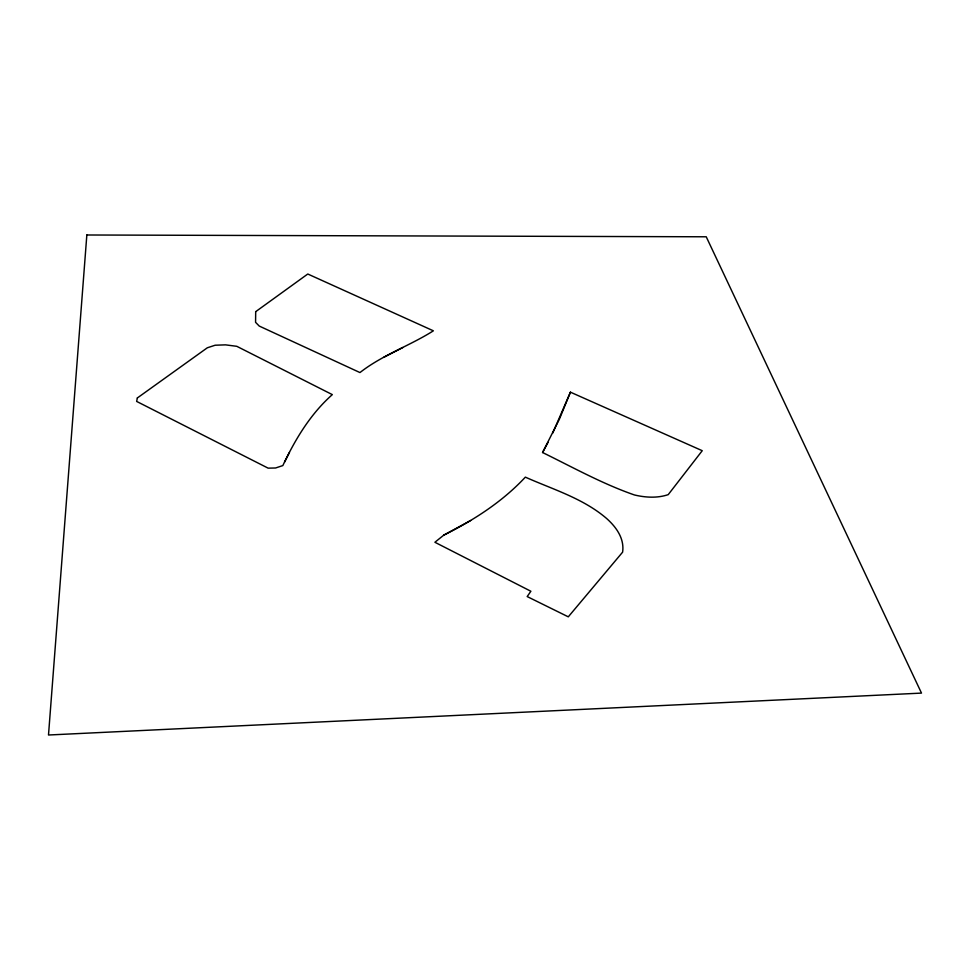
<?xml version="1.0" encoding="UTF-8"?>
<svg xmlns="http://www.w3.org/2000/svg" width="970" height="970" viewBox="0 0 970 970"><rect width="100%" height="100%" fill="white"/><g stroke="black" fill="none" stroke-linecap="round" stroke-linejoin="round"><path stroke-width="1.45" d="M570.433 392.171L559.411 419.137L542.569 452.517C572.846 467.346 602.515 483.884 634.453 494.967C645.511 497.574 657.32 498.313 668.221 494.639L702.244 450.698L570.433 392.171L552.718 433.129M284.574 462.059L289.46 452.444M542.569 452.517L548.001 442.453M443.775 535.137L434.899 542.266L530.881 591.251L527.171 596.562L568.287 616.835L622.619 552.148C624.571 538.495 616.229 527.074 606.565 518.453C583.152 498.35 553.058 489.474 525.352 477.143C502.375 501.781 473.76 520.175 443.775 535.137L470.632 520.526M383.647 357.372L402.829 347.527M86.839 234.995L48.5 735.005L921.5 693.101L706.233 236.789L86.839 234.995M255.692 311.661L255.571 322.319L259.233 326.053L359.955 372.565C382.277 355.056 409.534 345.902 433.384 330.818L307.781 274.013L255.692 311.661M137.34 397.967L136.649 401.422L268.12 468.146L275.577 467.989L282.84 465.576C295.219 439.374 310.424 413.984 332.334 394.62L236.789 346.314L225.537 344.859L215.146 345.223L207.337 347.781L137.34 397.967"/></g></svg>
